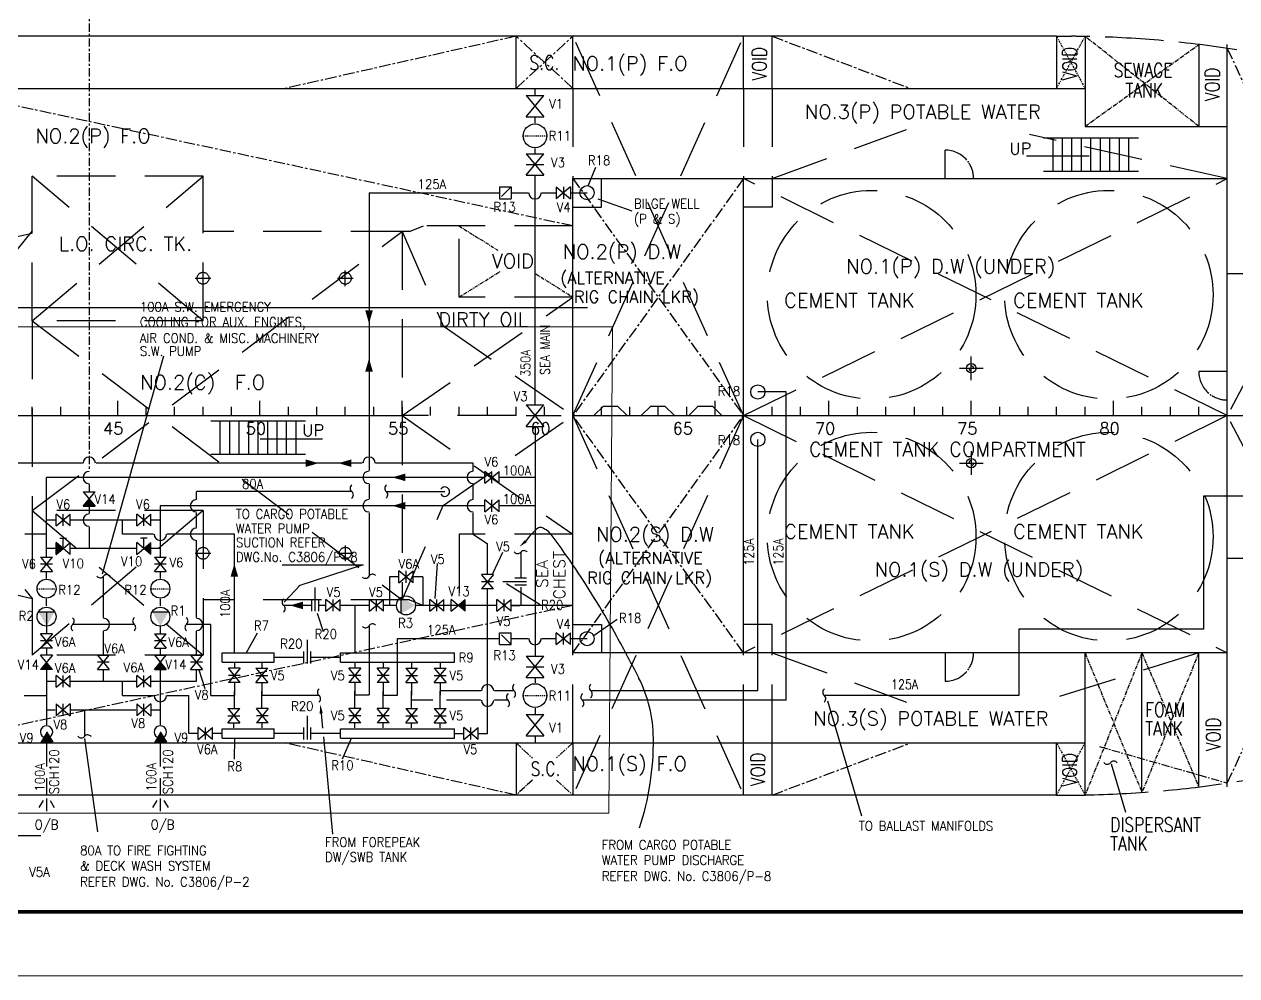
# Model space of a CAD drawing. Header units: millimetres. Extents: x 1638 to 3309, y -435 to 1865.
# Drawn here: x 2238.1 to 2369.8, y -434.9 to -331.5 of the extents above; entities that cross this region are included whole.
import ezdxf
from ezdxf.enums import TextEntityAlignment as Align

# ---------------------------------------------------------------- set-up
doc = ezdxf.new("R2010")
doc.units = ezdxf.units.MM
for name, pattern in [('CENTER', [2, 1.25, -0.25, 0.25, -0.25]), ('CENTER2', [1.125, 0.75, -0.125, 0.125, -0.125]), ('DASHDOT', [0.54, 0.3, -0.08, 0.08, -0.08]), ('HIDDEN', [9.525, 6.35, -3.175]), ('HIDDEN2', [0.1875, 0.125, -0.0625]), ('SHORT_DASH', [3, 1.5, -1.5])]:
    doc.linetypes.add(name, pattern=pattern)
doc.layers.add('ballast', color=1, linetype='HIDDEN', lineweight=25)
doc.layers.add('Template', color=7, linetype='Continuous', lineweight=0)
for name, color, linetype in [('BT', 4, 'Continuous'), ('DWGREV', 100, 'Continuous'), ('Frame', 243, 'Continuous'), ('Lining', 151, 'Continuous'), ('RED-1', 1, 'Continuous'), ('Ref-1', 6, 'CENTER'), ('Ref-2', 6, 'HIDDEN')]:
    doc.layers.add(name, color=color, linetype=linetype)
doc.styles.add('ROMANS', font='ROMANS.SHX')

# ---------------------------------------------------------------- blocks, each defined once
blk = doc.blocks.new('BACK')
at = {"layer": 'Template', "ltscale": 30}
blk.add_lwpolyline([(0, 45428), (63809, 45428), (63809, 0), (0, 0)], close=True, dxfattribs=at)
blk = doc.blocks.new('EXISTING BALLAST SYSTEM')
at = {"layer": 'Lining'}
for points in [[(2240.5, -400.83), (2239.85, -401.6), (2241.14, -401.6)], [(2253.51, -401.6), (2252.86, -400.83), (2252.22, -401.6)]]:
    blk.add_hatch(color=8, dxfattribs=at).paths.add_polyline_path(points)
at = {"color": 8, "linetype": 'Continuous'}
for p, q in [((2350.22, -332.83), (2089.05, -332.83)), ((2316.22, -338.5), (2316.22, -332.83)), ((2319.31, -338.5), (2319.31, -332.83)), ((2359.1, -343.91), (2348.8, -343.91)), ((2349.83, -347.52), (2349.83, -343.91)), ((2350.86, -347.52), (2350.86, -343.91)), ((2351.89, -347.52), (2351.89, -343.91)), ((2352.92, -347.52), (2352.92, -343.91)), ((2353.95, -347.52), (2353.95, -343.91)), ((2351.44, -345.86), (2346.96, -345.86)), ((2353.75, -345.86), (2351.44, -345.86)), ((2299.33, -349.07), (2300.18, -347.04)), ((2359.1, -347.52), (2348.8, -347.52)), ((2275.53, -349.83), (2289.62, -349.83)), ((2289.69, -349.19), (2289.69, -350.48)), ((2289.69, -349.19), (2290.98, -349.19)), ((2290.98, -349.19), (2290.98, -350.48)), ((2291.06, -349.83), (2292.81, -349.83)), ((2294.3, -349.83), (2295.8, -349.83)), ((2297.5, -349.83), (2299.22, -349.83)), ((2289.69, -350.48), (2290.98, -350.48)), ((2300.4, -350.5), (2304.09, -351.81)), ((2246.57, -391.23), (2253.23, -367.54)), ((2340.95, -370.18), (2340.95, -367.61)), ((2339.66, -368.89), (2342.23, -368.89)), ((2297.68, -374.04), (2301.03, -374.04)), ((2299.96, -374.04), (2300.99, -373.01)), ((2300.99, -373.01), (2302.53, -373.01)), ((2302.53, -373.01), (2303.56, -374.04)), ((2303.56, -374.04), (2305.11, -374.04)), ((2305.11, -374.04), (2306.14, -373.01)), ((2306.14, -373.01), (2307.68, -373.01)), ((2307.68, -373.01), (2308.72, -374.04)), ((2308.72, -374.04), (2310.26, -374.04)), ((2310.26, -374.04), (2311.29, -373.01)), ((2310.78, -374.04), (2313.13, -374.04)), ((2311.29, -373.01), (2312.84, -373.01)), ((2312.84, -373.01), (2313.87, -374.04)), ((2258.34, -374.61), (2268.64, -374.61)), ((2263.49, -378.22), (2263.49, -374.61)), ((2264.52, -378.22), (2264.52, -374.61)), ((2265.55, -378.22), (2265.55, -374.61)), ((2266.58, -378.22), (2266.58, -374.61)), ((2267.61, -378.22), (2267.61, -374.61)), ((2263.69, -376.56), (2266, -376.56)), ((2266, -376.56), (2270.48, -376.56)), ((2340.95, -377.91), (2340.95, -380.48)), ((2258.34, -378.22), (2268.64, -378.22)), ((2339.66, -379.2), (2342.23, -379.2)), ((2408.94, -382.8), (2366.19, -382.8)), ((2241.94, -387.33), (2242.66, -387.33)), ((2242.3, -388.47), (2242.3, -387.33)), ((2242.3, -388.47), (2242.3, -388.47)), ((2242.3, -388.47), (2242.3, -388.47)), ((2251.42, -387.33), (2250.7, -387.33)), ((2251.06, -388.47), (2251.06, -387.33)), ((2251.06, -388.47), (2251.06, -388.47)), ((2251.06, -388.47), (2251.06, -388.47)), ((2288.99, -391.19), (2290.06, -388.86)), ((2282.71, -393.9), (2282.97, -390.11)), ((2266.31, -394.28), (2268.06, -392.46)), ((2278.7, -391.56), (2277.75, -391.56)), ((2281.36, -391.56), (2280.4, -391.56)), ((2290.46, -392.26), (2294.13, -394.56)), ((2279.02, -395.53), (2279.02, -393.77)), ((2269.23, -394.65), (2266.25, -394.65)), ((2270.77, -394.65), (2270.15, -394.65)), ((2274.87, -394.65), (2272.47, -394.65)), ((2275.49, -394.65), (2274.87, -394.65)), ((2278.45, -394.65), (2277.19, -394.65)), ((2282.05, -394.65), (2280.66, -394.65)), ((2284.37, -394.65), (2283.75, -394.65)), ((2289.36, -394.65), (2286.07, -394.65)), ((2292.01, -394.65), (2291.06, -394.65)), ((2239.62, -395.33), (2241.38, -395.33)), ((2251.98, -395.33), (2253.74, -395.33)), ((2269.91, -395.48), (2270.55, -397.5)), ((2299.97, -397.87), (2302.5, -396.14)), ((2262.2, -399.84), (2263.41, -397.63)), ((2289.69, -398.9), (2289.69, -397.61)), ((2289.69, -397.61), (2290.98, -397.61)), ((2290.98, -398.9), (2290.98, -397.61)), ((2278.62, -398.25), (2289.62, -398.25)), ((2289.69, -398.9), (2290.98, -398.9)), ((2291.06, -398.25), (2292.81, -398.25)), ((2294.3, -398.25), (2295.8, -398.25)), ((2297.5, -398.25), (2299.22, -398.25)), ((2259.56, -399.8), (2265.22, -399.8)), ((2259.56, -400.83), (2259.56, -399.8)), ((2265.22, -400.83), (2265.22, -399.8)), ((2272.44, -399.8), (2284.8, -399.8)), ((2272.44, -400.83), (2272.44, -399.8)), ((2284.8, -400.83), (2284.8, -399.8)), ((2257.04, -401.64), (2257.69, -403.66)), ((2259.56, -400.83), (2265.22, -400.83)), ((2272.44, -400.83), (2284.8, -400.83)), ((2325.32, -405.02), (2329.01, -417.52)), ((2270.34, -406.4), (2270.49, -407.98)), ((2259.56, -408.04), (2265.22, -408.04)), ((2259.56, -409.07), (2259.56, -408.04)), ((2265.22, -409.07), (2265.22, -408.04)), ((2272.44, -408.04), (2284.8, -408.04)), ((2272.44, -409.07), (2272.44, -408.04)), ((2284.8, -409.07), (2284.8, -408.04)), ((2240.5, -408.38), (2241.17, -409.51)), ((2244.62, -409.11), (2246.04, -419.24)), ((2252.86, -408.38), (2253.53, -409.51)), ((2259.56, -409.07), (2265.22, -409.07)), ((2260.93, -409.11), (2260.89, -411.33)), ((2270.59, -408.92), (2271.58, -419.5)), ((2272.44, -409.07), (2284.8, -409.07)), ((2273.6, -409.11), (2272.62, -411.33)), ((2291.5, -409.59), (2291.5, -415.25)), ((2297.68, -409.59), (2297.68, -415.25)), ((2316.22, -415.25), (2316.22, -409.59)), ((2319.31, -415.25), (2319.31, -409.59)), ((2356.16, -411.86), (2357.71, -417.1)), ((2350.22, -415.25), (2089.05, -415.25)), ((2240.12, -415.82), (2239.66, -416.58)), ((2240.5, -415.62), (2240.5, -417)), ((2240.88, -415.82), (2241.34, -416.58)), ((2252.48, -415.82), (2252.02, -416.58)), ((2252.86, -415.62), (2252.86, -417)), ((2253.24, -415.82), (2253.7, -416.58))]:
    blk.add_line(p, q, dxfattribs=at)
at = {"color": 8}
for p, q in [((2350.22, -332.83), (2351.84, -332.83)), ((2292.59, -341.59), (2294.52, -339.27)), ((2292.59, -339.27), (2294.52, -341.59)), ((2292.59, -339.27), (2294.52, -339.27)), ((2292.59, -341.59), (2294.52, -341.59)), ((2292.59, -345.61), (2294.52, -347.93)), ((2292.59, -347.93), (2294.52, -345.61)), ((2292.59, -345.61), (2294.52, -345.61)), ((2338.11, -348.29), (2338.11, -345.2)), ((2292.59, -346.77), (2294.52, -346.77)), ((2292.59, -347.93), (2294.52, -347.93)), ((2297.42, -349.19), (2295.87, -350.48)), ((2295.87, -349.19), (2297.42, -350.48)), ((2295.87, -349.19), (2295.87, -350.48)), ((2296.65, -349.19), (2296.65, -350.48)), ((2297.42, -349.19), (2297.42, -350.48)), ((2257.5, -359.96), (2257.5, -358.26)), ((2272.95, -359.96), (2272.95, -358.26)), ((2368.76, -369.25), (2365.67, -369.25)), ((2292.59, -372.88), (2294.52, -372.88)), ((2292.59, -375.2), (2294.52, -372.88)), ((2292.59, -372.88), (2294.52, -375.2)), ((2292.59, -374.04), (2294.52, -374.04)), ((2334.77, -374.04), (2334.77, -373.08)), ((2344.04, -374.04), (2344.04, -373.08)), ((2292.59, -375.2), (2294.52, -375.2)), ((2288.1, -381.38), (2288.1, -380.1)), ((2288.1, -381.38), (2289.65, -380.1)), ((2289.65, -381.38), (2288.1, -380.1)), ((2288.88, -381.38), (2288.88, -380.1)), ((2289.65, -381.38), (2289.65, -380.1)), ((2244.49, -382.31), (2245.78, -383.86)), ((2244.49, -383.86), (2245.78, -382.31)), ((2244.49, -382.31), (2245.78, -382.31)), ((2288.1, -384.48), (2288.1, -383.19)), ((2289.65, -384.48), (2288.1, -383.19)), ((2288.1, -384.48), (2289.65, -383.19)), ((2288.88, -384.48), (2288.88, -383.19)), ((2289.65, -384.48), (2289.65, -383.19)), ((2244.49, -383.86), (2245.78, -383.86)), ((2241.53, -386.02), (2241.53, -384.73)), ((2241.53, -386.02), (2243.07, -384.73)), ((2243.07, -386.02), (2241.53, -384.73)), ((2242.3, -386.02), (2242.3, -384.73)), ((2243.07, -386.02), (2243.07, -384.73)), ((2250.29, -386.02), (2251.83, -384.73)), ((2251.83, -386.02), (2250.29, -384.73)), ((2250.29, -386.02), (2250.29, -384.73)), ((2251.06, -386.02), (2251.06, -384.73)), ((2251.83, -386.02), (2251.83, -384.73)), ((2243.07, -389.11), (2241.53, -387.82)), ((2241.53, -389.11), (2243.07, -387.82)), ((2241.53, -389.11), (2241.53, -387.82)), ((2243.07, -389.11), (2243.07, -387.82)), ((2250.29, -389.11), (2251.83, -387.82)), ((2251.83, -389.11), (2250.29, -387.82)), ((2250.29, -389.11), (2250.29, -387.82)), ((2251.83, -389.11), (2251.83, -387.82)), ((2257.5, -388.13), (2257.5, -389.83)), ((2272.95, -388.13), (2272.95, -389.83)), ((2239.85, -389.41), (2241.14, -390.96)), ((2239.85, -390.96), (2241.14, -389.41)), ((2239.85, -389.41), (2241.14, -389.41)), ((2252.22, -389.41), (2253.51, -389.41)), ((2252.22, -390.96), (2253.51, -389.41)), ((2252.22, -389.41), (2253.51, -390.96)), ((2241.14, -390.18), (2239.85, -390.18)), ((2239.85, -390.96), (2241.14, -390.96)), ((2253.51, -390.18), (2252.22, -390.18)), ((2252.22, -390.96), (2253.51, -390.96)), ((2278.78, -392.2), (2278.78, -390.91)), ((2278.78, -392.2), (2280.33, -390.91)), ((2280.33, -392.2), (2278.78, -390.91)), ((2279.55, -392.2), (2279.55, -390.91)), ((2280.33, -392.2), (2280.33, -390.91)), ((2289.05, -391.3), (2287.76, -392.85)), ((2289.05, -392.85), (2287.76, -391.3)), ((2289.05, -391.3), (2287.76, -391.3)), ((2289.05, -392.07), (2287.76, -392.07)), ((2292.65, -392.07), (2290.08, -392.07)), ((2292.65, -391.69), (2291.37, -391.69)), ((2292.65, -392.46), (2291.37, -392.46)), ((2269.69, -395.29), (2269.69, -392.72)), ((2289.05, -392.85), (2287.76, -392.85)), ((2269.3, -395.29), (2269.3, -394)), ((2270.08, -395.29), (2270.08, -394)), ((2270.85, -395.29), (2270.85, -394)), ((2272.39, -395.29), (2270.85, -394)), ((2270.85, -395.29), (2272.39, -394)), ((2271.62, -395.29), (2271.62, -394)), ((2272.39, -395.29), (2272.39, -394)), ((2275.57, -395.29), (2275.57, -394)), ((2275.57, -395.29), (2277.11, -394)), ((2277.11, -395.29), (2275.57, -394)), ((2276.34, -395.29), (2276.34, -394)), ((2277.11, -395.29), (2277.11, -394)), ((2282.13, -395.29), (2283.67, -394)), ((2283.67, -395.29), (2282.13, -394)), ((2282.13, -395.29), (2282.13, -394)), ((2282.9, -395.29), (2282.9, -394)), ((2283.67, -395.29), (2283.67, -394)), ((2284.45, -395.29), (2284.45, -394)), ((2285.99, -395.29), (2284.45, -394)), ((2284.45, -395.29), (2285.99, -394)), ((2285.99, -395.29), (2285.99, -394)), ((2289.43, -395.29), (2289.43, -394)), ((2289.43, -395.29), (2290.98, -394)), ((2290.98, -395.29), (2289.43, -394)), ((2290.21, -395.29), (2290.21, -394)), ((2290.98, -395.29), (2290.98, -394)), ((2241.14, -397.74), (2239.85, -399.28)), ((2241.14, -399.28), (2239.85, -397.74)), ((2241.14, -397.74), (2239.85, -397.74)), ((2252.22, -397.74), (2253.51, -397.74)), ((2252.22, -399.28), (2253.51, -397.74)), ((2252.22, -397.74), (2253.51, -399.28)), ((2297.42, -398.9), (2295.87, -397.61)), ((2295.87, -398.9), (2297.42, -397.61)), ((2295.87, -398.9), (2295.87, -397.61)), ((2296.65, -398.9), (2296.65, -397.61)), ((2297.42, -398.9), (2297.42, -397.61)), ((2241.14, -398.51), (2239.85, -398.51)), ((2253.51, -398.51), (2252.22, -398.51)), ((2268.83, -400.96), (2268.83, -398.38)), ((2241.14, -399.28), (2239.85, -399.28)), ((2241.14, -400.06), (2239.85, -400.06)), ((2241.14, -401.6), (2239.85, -400.06)), ((2241.14, -400.06), (2239.85, -401.6)), ((2246.04, -400.06), (2247.32, -400.06)), ((2246.04, -401.6), (2247.32, -400.06)), ((2246.04, -400.06), (2247.32, -401.6)), ((2252.22, -399.28), (2253.51, -399.28)), ((2252.22, -400.06), (2253.51, -401.6)), ((2252.22, -401.6), (2253.51, -400.06)), ((2252.22, -400.06), (2253.51, -400.06)), ((2256.14, -400.06), (2257.43, -401.6)), ((2256.14, -401.6), (2257.43, -400.06)), ((2256.14, -400.06), (2257.43, -400.06)), ((2268.44, -400.96), (2268.44, -399.67)), ((2269.22, -400.96), (2269.22, -399.67)), ((2292.59, -400.16), (2294.52, -400.16)), ((2292.59, -400.16), (2294.52, -402.48)), ((2292.59, -402.48), (2294.52, -400.16)), ((2338.11, -399.8), (2338.11, -402.89)), ((2241.14, -401.6), (2239.85, -401.6)), ((2247.32, -400.83), (2246.04, -400.83)), ((2246.04, -401.6), (2247.32, -401.6)), ((2252.22, -401.6), (2253.51, -401.6)), ((2257.43, -400.83), (2256.14, -400.83)), ((2256.14, -401.6), (2257.43, -401.6)), ((2261.55, -401.47), (2260.26, -403.02)), ((2261.55, -403.02), (2260.26, -401.47)), ((2261.55, -401.47), (2260.26, -401.47)), ((2263.23, -403.02), (2264.52, -401.47)), ((2263.23, -401.47), (2264.52, -403.02)), ((2263.23, -401.47), (2264.52, -401.47)), ((2274.63, -403.02), (2273.34, -401.47)), ((2274.63, -401.47), (2273.34, -403.02)), ((2274.63, -401.47), (2273.34, -401.47)), ((2277.72, -401.47), (2276.43, -403.02)), ((2277.72, -403.02), (2276.43, -401.47)), ((2277.72, -401.47), (2276.43, -401.47)), ((2279.52, -403.02), (2280.81, -401.47)), ((2279.52, -401.47), (2280.81, -403.02)), ((2279.52, -401.47), (2280.81, -401.47)), ((2282.61, -401.47), (2283.9, -403.02)), ((2282.61, -403.02), (2283.9, -401.47)), ((2282.61, -401.47), (2283.9, -401.47)), ((2292.59, -401.32), (2294.52, -401.32)), ((2241.53, -403.53), (2241.53, -402.25)), ((2241.53, -403.53), (2243.07, -402.25)), ((2243.07, -403.53), (2241.53, -402.25)), ((2242.3, -403.53), (2242.3, -402.25)), ((2243.07, -403.53), (2243.07, -402.25)), ((2250.29, -403.53), (2251.83, -402.25)), ((2251.83, -403.53), (2250.29, -402.25)), ((2250.29, -403.53), (2250.29, -402.25)), ((2251.06, -403.53), (2251.06, -402.25)), ((2251.83, -403.53), (2251.83, -402.25)), ((2261.55, -402.25), (2260.26, -402.25)), ((2261.55, -403.02), (2260.26, -403.02)), ((2263.23, -402.25), (2264.52, -402.25)), ((2263.23, -403.02), (2264.52, -403.02)), ((2274.63, -402.25), (2273.34, -402.25)), ((2274.63, -403.02), (2273.34, -403.02)), ((2277.72, -402.25), (2276.43, -402.25)), ((2277.72, -403.02), (2276.43, -403.02)), ((2279.52, -402.25), (2280.81, -402.25)), ((2279.52, -403.02), (2280.81, -403.02)), ((2282.61, -402.25), (2283.9, -402.25)), ((2282.61, -403.02), (2283.9, -403.02)), ((2292.59, -402.48), (2294.52, -402.48)), ((2241.53, -405.34), (2241.53, -406.63)), ((2243.07, -405.34), (2241.53, -406.63)), ((2241.53, -405.34), (2243.07, -406.63)), ((2242.3, -406.63), (2242.3, -405.34)), ((2243.07, -405.34), (2243.07, -406.63)), ((2250.29, -405.34), (2250.29, -406.63)), ((2251.83, -405.34), (2250.29, -406.63)), ((2250.29, -405.34), (2251.83, -406.63)), ((2251.06, -406.63), (2251.06, -405.34)), ((2251.83, -405.34), (2251.83, -406.63)), ((2260.2, -405.85), (2261.49, -405.85)), ((2260.2, -405.85), (2261.49, -407.4)), ((2260.2, -407.4), (2261.49, -405.85)), ((2260.2, -406.63), (2261.49, -406.63)), ((2264.58, -407.4), (2263.29, -405.85)), ((2264.58, -405.85), (2263.29, -407.4)), ((2264.58, -405.85), (2263.29, -405.85)), ((2264.58, -406.63), (2263.29, -406.63)), ((2268.83, -409.2), (2268.83, -406.63)), ((2274.63, -407.4), (2273.34, -405.85)), ((2274.63, -405.85), (2273.34, -407.4)), ((2274.63, -405.85), (2273.34, -405.85)), ((2274.63, -406.63), (2273.34, -406.63)), ((2277.72, -405.85), (2276.43, -405.85)), ((2277.72, -405.85), (2276.43, -407.4)), ((2277.72, -407.4), (2276.43, -405.85)), ((2277.72, -406.63), (2276.43, -406.63)), ((2279.52, -407.4), (2280.81, -405.85)), ((2279.52, -405.85), (2280.81, -407.4)), ((2279.52, -405.85), (2280.81, -405.85)), ((2279.52, -406.63), (2280.81, -406.63)), ((2282.61, -405.85), (2283.9, -405.85)), ((2282.61, -405.85), (2283.9, -407.4)), ((2282.61, -407.4), (2283.9, -405.85)), ((2282.61, -406.63), (2283.9, -406.63)), ((2292.59, -406.5), (2294.52, -408.81)), ((2292.59, -408.81), (2294.52, -406.5)), ((2292.59, -406.5), (2294.52, -406.5)), ((2258.53, -409.2), (2256.98, -407.91)), ((2256.98, -409.2), (2258.53, -407.91)), ((2256.98, -409.2), (2256.98, -407.91)), ((2257.76, -409.2), (2257.76, -407.91)), ((2258.53, -409.2), (2258.53, -407.91)), ((2260.2, -407.4), (2261.49, -407.4)), ((2264.58, -407.4), (2263.29, -407.4)), ((2268.44, -409.2), (2268.44, -407.91)), ((2269.22, -409.2), (2269.22, -407.91)), ((2274.63, -407.4), (2273.34, -407.4)), ((2277.72, -407.4), (2276.43, -407.4)), ((2279.52, -407.4), (2280.81, -407.4)), ((2282.61, -407.4), (2283.9, -407.4)), ((2285.83, -409.2), (2285.83, -407.91)), ((2287.37, -409.2), (2285.83, -407.91)), ((2285.83, -409.2), (2287.37, -407.91)), ((2286.6, -409.2), (2286.6, -407.91)), ((2287.37, -409.2), (2287.37, -407.91)), ((2292.59, -408.81), (2294.52, -408.81)), ((2350.22, -415.25), (2351.84, -415.25)), ((2233.54, -419.63), (2241.27, -419.63))]:
    blk.add_line(p, q, dxfattribs=at)
at = {"color": 8, "linetype": 'CENTER2', "ltscale": 0.3}
for p, q in [((2350.22, -338.5), (2353.31, -332.85)), ((2350.22, -332.85), (2353.31, -338.5)), ((2350.22, -415.24), (2353.31, -409.59)), ((2350.22, -409.59), (2353.31, -415.24))]:
    blk.add_line(p, q, dxfattribs=at)
at = {"color": 8, "linetype": 'CENTER2', "ltscale": 0.6}
for p, q in [((2365.67, -342.62), (2353.32, -332.85)), ((2353.31, -342.62), (2365.67, -333.73)), ((2353.31, -399.8), (2359.49, -414.96)), ((2359.49, -399.8), (2353.32, -415.24)), ((2359.49, -399.8), (2365.67, -414.36)), ((2365.67, -399.8), (2359.49, -414.96))]:
    blk.add_line(p, q, dxfattribs=at)
at = {"color": 8, "linetype": 'HIDDEN'}
for p, q in [((2297.68, -338.5), (2297.68, -348.29)), ((2316.22, -338.5), (2316.22, -348.29)), ((2319.31, -338.5), (2319.31, -351.38)), ((2354.98, -347.52), (2354.98, -343.91)), ((2356.01, -347.52), (2356.01, -343.91)), ((2357.04, -347.52), (2357.04, -343.91)), ((2358.07, -347.52), (2358.07, -343.91)), ((2238.95, -363.74), (2238.95, -348.03)), ((2257.51, -348.03), (2238.95, -348.03)), ((2257.5, -363.74), (2257.51, -348.03)), ((2300.77, -351.38), (2300.77, -348.29)), ((2297.68, -351.38), (2300.77, -351.38)), ((2319.31, -351.38), (2316.22, -351.38)), ((2236.64, -354.73), (2238.95, -354.21)), ((2279.91, -354.03), (2257.5, -354.03)), ((2279.13, -354.03), (2279.13, -394.06)), ((2279.91, -354.03), (2281.45, -353.44)), ((2297.68, -353.44), (2281.45, -353.44)), ((2285.31, -361.17), (2285.31, -353.44)), ((2238.95, -363.74), (2238.95, -354.98)), ((2297.68, -361.17), (2285.31, -361.17)), ((2238.95, -363.74), (2238.95, -384.35)), ((2257.5, -363.74), (2238.95, -363.74)), ((2291.5, -374.04), (2279.13, -374.04)), ((2292.78, -374.04), (2296.39, -374.04)), ((2299.96, -374.04), (2303.56, -374.04)), ((2305.11, -374.04), (2308.72, -374.04)), ((2308.24, -374.04), (2311.84, -374.04)), ((2259.37, -378.22), (2259.37, -374.61)), ((2260.4, -378.22), (2260.4, -374.61)), ((2261.43, -378.22), (2261.43, -374.61)), ((2262.46, -378.22), (2262.46, -374.61)), ((2238.95, -384.35), (2238.95, -400.06)), ((2238.95, -384.35), (2238.95, -393.1)), ((2257.5, -384.35), (2238.95, -384.35)), ((2257.5, -384.34), (2257.51, -400.06)), ((2285.31, -386.92), (2285.31, -394.65)), ((2297.68, -386.92), (2285.31, -386.92)), ((2236.64, -393.36), (2238.95, -393.88)), ((2279.91, -394.06), (2257.5, -394.06)), ((2279.91, -394.06), (2281.45, -394.65)), ((2297.68, -394.65), (2281.45, -394.65)), ((2297.68, -396.71), (2300.77, -396.71)), ((2300.77, -396.71), (2300.77, -399.8)), ((2319.31, -396.71), (2316.22, -396.71)), ((2319.31, -409.59), (2319.31, -396.71)), ((2257.51, -400.06), (2238.95, -400.06)), ((2297.68, -409.59), (2297.68, -399.8)), ((2297.68, -409.59), (2297.68, -399.8)), ((2316.22, -409.59), (2316.22, -399.8)), ((2319.31, -399.8), (2333.93, -405.14)), ((2365.67, -399.8), (2350.36, -404.59))]:
    blk.add_line(p, q, dxfattribs=at)
at = {"color": 8, "linetype": 'HIDDEN2'}
for p, q in [((2292.27, -343.65), (2294.84, -343.65)), ((2239.47, -392.83), (2241.53, -392.83)), ((2251.83, -392.83), (2253.89, -392.83)), ((2292.27, -404.44), (2294.84, -404.44))]:
    blk.add_line(p, q, dxfattribs=at)
at = {"color": 8, "linetype": 'SHORT_DASH'}
for p, q in [((2290.98, -349.19), (2289.69, -350.48)), ((2290.98, -398.9), (2289.69, -397.61))]:
    blk.add_line(p, q, dxfattribs=at)
at = {"color": 8, "linetype": 'ByBlock', "ltscale": 30}
blk.add_line((2208.05, -362.29), (2299.27, -362.29), dxfattribs=at)
at = {"color": 8, "linetype": 'CENTER2'}
for p, q in [((2291.5, -409.59), (2293.27, -411.22)), ((2297.68, -409.59), (2295.9, -411.22)), ((2293.27, -413.62), (2291.5, -415.25)), ((2295.9, -413.62), (2297.68, -415.25))]:
    blk.add_line(p, q, dxfattribs=at)
at = {"color": 8, "linetype": 'CENTER'}
blk.add_line((2319.31, -415.25), (2334.35, -409.59), dxfattribs=at)
at = {"color": 8, "linetype": 'CENTER', "ltscale": 0.7}
blk.add_line((2354.89, -409.97), (2368.76, -413.94), dxfattribs=at)
at = {"color": 8, "lineweight": 0}
for points in [[(2275.53, -364.03, 0, 0.824, 0), (2275.53, -362.61, 0.824, 0.824, 0)], [(2275.53, -367.83, 0, 0.824, 0), (2275.53, -369.25, 0.824, 0.824, 0)], [(2270.05, -379.2, 0, 0.824, 0), (2268.63, -379.2, 0.824, 0.824, 0)], [(2272.2, -379.2, 0, 0.824, 0), (2273.62, -379.2, 0.824, 0.824, 0)], [(2278.06, -380.74, 0, 0.824, 0), (2279.48, -380.74, 0.824, 0.824, 0)], [(2278.06, -383.83, 0, 0.824, 0), (2279.48, -383.83, 0.824, 0.824, 0)], [(2260.9, -390.11, 0, 0.824, 0), (2260.9, -391.53, 0.824, 0.824, 0)], [(2266.94, -394.65, 0, 0.824, 0), (2268.36, -394.65, 0.824, 0.824, 0)]]:
    blk.add_lwpolyline(points, format="xyseb", dxfattribs=at)
at = {"color": 8, "linetype": 'Continuous'}
for centre, radius in [((2293.56, -343.65), 1.29), ((2299.22, -349.83), 0.773), ((2340.95, -368.89), 0.515), ((2317.77, -371.47), 0.773), ((2317.77, -376.62), 0.773), ((2340.95, -379.2), 0.515), ((2240.5, -392.83), 1.03), ((2252.86, -392.83), 1.03), ((2279.55, -394.65), 1.03), ((2240.5, -395.87), 1.03), ((2252.86, -395.87), 1.03), ((2299.22, -398.25), 0.773), ((2293.56, -404.44), 1.29)]:
    blk.add_circle(centre, radius, dxfattribs=at)
at = {"color": 8}
for centre, radius in [((2330.13, -360.91), 11.33), ((2355.89, -360.91), 11.33), ((2257.5, -359.11), 0.644), ((2272.95, -359.11), 0.644), ((2330.13, -387.18), 11.33), ((2355.89, -387.18), 11.33), ((2257.5, -388.98), 0.644), ((2272.95, -388.98), 0.644)]:
    blk.add_circle(centre, radius, dxfattribs=at)
for centre, radius, start, end in [((2351.84, -402.28), 69.44, 89.1861, 90.0013), ((2351.26, -438.99), 106.16, 88.6222, 89.1555), ((2350.98, -453.94), 121.11, 84.8603, 88.6578), ((2351.5, -447.98), 115.13, 80.8582, 84.8527), ((2352.44, -442.2), 109.27, 76.551, 80.8621), ((2338.11, -348.29), 3.09, 40.6057, 90), ((2338.11, -348.29), 3.09, 0, 32.6057), ((2368.76, -369.25), 3.09, 180, 229.3943), ((2368.76, -369.25), 3.09, 237.3943, 270), ((2338.11, -399.8), 3.09, 327.3943, 0), ((2338.11, -399.8), 3.09, 270, 319.3943), ((2352.44, -305.89), 109.27, 279.1379, 283.449), ((2350.98, -294.15), 121.11, 271.3422, 275.1397), ((2351.5, -300.11), 115.13, 275.1473, 279.1418), ((2351.84, -345.81), 69.44, 269.9987, 270.8139), ((2351.26, -309.1), 106.16, 270.8445, 271.3778)]:
    blk.add_arc(centre, radius, start, end, dxfattribs=at)
at = {"color": 8, "linetype": 'Continuous'}
for centre, radius, start, end in [((2293.56, -349.83), 0.67, 180, 0), ((2340.95, -368.89), 0.258, 360, 90), ((2340.95, -368.89), 0.258, 180, 270), ((2245.13, -379.2), 0.67, 0, 180), ((2275.53, -379.2), 0.67, 0, 180), ((2340.95, -379.2), 0.258, 90, 180), ((2340.95, -379.2), 0.258, 270, 0), ((2245.13, -380.77), 0.67, 90, 270), ((2275.53, -380.74), 0.67, 90, 270), ((2286.86, -380.74), 0.67, 90, 270), ((2273.94, -381.93), 0.457, 126.7516, 230.8301), ((2277.69, -381.93), 0.457, 126.7516, 230.8301), ((2283.77, -382.29), 0.515, 210, 150), ((2256.78, -383.83), 0.67, 90, 270), ((2273.37, -382.64), 0.457, 306.7516, 50.8301), ((2275.53, -383.83), 0.67, 90, 270), ((2277.11, -382.64), 0.457, 306.7516, 50.8301), ((2286.86, -383.83), 0.67, 90, 270), ((2245.13, -385.38), 0.67, 90, 270), ((2252.86, -386.92), 0.67, 180, 0), ((2256.78, -386.92), 0.67, 90, 270), ((2299.56, -392.8), 8.68, 131.0548, 143.7116), ((2294.12, -386.56), 0.393, 68.6684, 131.0548), ((2293.3, -388.66), 2.65, 36.5794, 68.6684), ((2219.27, -443.59), 94.83, 31.2833, 36.5794), ((2291.66, -388.57), 0.457, 216.7516, 320.8301), ((2292.36, -389.15), 0.457, 36.7516, 140.8301), ((2246.33, -391.19), 0.457, 216.7516, 320.8301), ((2247.03, -391.76), 0.457, 36.7516, 140.8301), ((2275.14, -391.25), 0.457, 224.8444, 328.9229), ((2275.92, -391.72), 0.457, 44.8444, 148.9229), ((2266.54, -394.29), 0.457, 126.7516, 230.8301), ((2265.97, -395), 0.457, 306.7516, 50.8301), ((2211.1, -448.56), 104.4, 28.9531, 31.2833), ((2243.05, -396.35), 0.457, 309.1699, 53.2484), ((2246.68, -396.71), 0.67, 270, 90), ((2250.31, -396.35), 0.457, 126.7516, 230.8301), ((2255.41, -396.35), 0.457, 309.1699, 53.2484), ((2256.78, -396.71), 0.67, 270, 90), ((2243.63, -397.06), 0.457, 129.1699, 233.2484), ((2249.73, -397.06), 0.457, 306.7516, 50.8301), ((2255.99, -397.06), 0.457, 129.1699, 233.2484), ((2275.14, -396.63), 0.457, 224.8444, 328.9229), ((2275.92, -397.11), 0.457, 44.8444, 148.9229), ((2293.56, -398.25), 0.67, 180, 0), ((2172.06, -470.16), 149.01, 27.0026, 28.9531), ((2291.73, -409.17), 14.69, 0.3349, 27.0026), ((2270.38, -404.08), 0.457, 126.7516, 230.8301), ((2288.4, -403.92), 0.67, 0, 180), ((2290.92, -404.6), 0.457, 126.7516, 230.8301), ((2291.58, -403.57), 0.457, 126.7516, 230.8301), ((2291, -404.28), 0.457, 306.7516, 50.8301), ((2299, -404.6), 0.457, 126.7516, 230.8301), ((2299.91, -403.57), 0.457, 126.7516, 230.8301), ((2299.33, -404.28), 0.457, 306.7516, 50.8301), ((2325.27, -404.08), 0.457, 126.7516, 230.8301), ((2252.86, -404.44), 0.67, 180, 0), ((2269.81, -404.79), 0.457, 306.7516, 50.8301), ((2288.4, -404.95), 0.67, 180, 0), ((2290.34, -405.31), 0.457, 306.7516, 50.8301), ((2298.42, -405.31), 0.457, 306.7516, 50.8301), ((2324.69, -404.79), 0.457, 306.7516, 50.8301), ((2240.5, -408.38), 0.67, 300.5792, 239.4208), ((2252.86, -408.38), 0.67, 300.5792, 239.4208), ((2244.27, -408.59), 0.457, 216.7516, 320.8301), ((2244.97, -409.17), 0.457, 36.7516, 140.8301), ((2275.49, -409.27), 30.94, 342.0463, 0.3349), ((2355.72, -411.44), 0.457, 216.7516, 320.8301), ((2356.43, -412.02), 0.457, 36.7516, 140.8301)]:
    blk.add_arc(centre, radius, start, end, dxfattribs=at)
for p in [(2340.63, -346.47), (2366.94, -371.78), (2340.63, -401.62)]:
    blk.add_point(p, dxfattribs=at)
for points in [[(2245.78, -383.86), (2244.49, -383.86), (2245.13, -383.09)], [(2241.53, -387.82), (2241.53, -389.11), (2242.3, -388.47)], [(2251.83, -387.82), (2251.83, -389.11), (2251.06, -388.47)], [(2292.67, -387.79), (2291.86, -388.28), (2292.46, -387.55)], [(2280.58, -394.65), (2279.02, -395.53), (2279.02, -393.77)], [(2285.22, -394.65), (2285.99, -395.29), (2285.99, -394)], [(2240.5, -396.9), (2239.62, -395.33), (2241.38, -395.33)], [(2252.86, -396.9), (2251.98, -395.33), (2253.74, -395.33)], [(2270.17, -406.41), (2270.24, -405.37), (2270.51, -406.38)], [(2239.83, -409.51), (2240.5, -408.38), (2241.17, -409.51)], [(2252.19, -409.51), (2252.86, -408.38), (2253.53, -409.51)]]:
    blk.add_solid(points, dxfattribs=at)
at = {"layer": 'DWGREV', "color": 8}
for p, q in [((2266.08, -390.25), (2274.89, -390.25)), ((2274.89, -390.25), (2267.91, -392.52))]:
    blk.add_line(p, q, dxfattribs=at)
at = {"layer": 'Frame', "color": 8}
for p, q in [((2256.65, -359.11), (2258.35, -359.11)), ((2272.1, -359.11), (2273.8, -359.11)), ((2248.23, -374.04), (2248.23, -372.44)), ((2263.68, -374.04), (2263.68, -372.44)), ((2279.13, -374.04), (2279.13, -372.44)), ((2297.68, -374.04), (2297.68, -372.44)), ((2313.13, -374.04), (2313.13, -372.44)), ((2325.49, -374.04), (2325.49, -372.44)), ((2340.95, -374.04), (2340.95, -372.44)), ((2356.4, -374.04), (2356.4, -372.44)), ((2077.57, -374.04), (2279.13, -374.04)), ((2238.95, -374.04), (2238.95, -373.08)), ((2242.04, -374.04), (2242.04, -373.08)), ((2245.13, -374.04), (2245.13, -373.08)), ((2251.32, -374.04), (2251.32, -373.08)), ((2254.41, -374.04), (2254.41, -373.08)), ((2257.5, -374.04), (2257.5, -373.08)), ((2260.59, -374.04), (2260.59, -373.08)), ((2266.77, -374.04), (2266.77, -373.08)), ((2269.86, -374.04), (2269.86, -373.08)), ((2272.95, -374.04), (2272.95, -373.08)), ((2276.04, -374.04), (2276.04, -373.08)), ((2282.22, -374.04), (2282.22, -373.08)), ((2285.31, -374.04), (2285.31, -373.08)), ((2288.4, -374.04), (2288.4, -373.08)), ((2291.5, -374.04), (2291.5, -373.08)), ((2294.59, -374.04), (2294.59, -373.08)), ((2300.77, -374.04), (2300.77, -373.08)), ((2303.86, -374.04), (2303.86, -373.08)), ((2306.95, -374.04), (2306.95, -373.08)), ((2310.04, -374.04), (2310.04, -373.08)), ((2313.13, -374.04), (2313.13, -373.08)), ((2313.13, -374.04), (2439.85, -374.04)), ((2316.22, -374.04), (2316.22, -373.08)), ((2319.31, -374.04), (2319.31, -373.08)), ((2319.31, -374.04), (2319.31, -373.08)), ((2322.4, -374.04), (2322.4, -373.08)), ((2328.58, -374.04), (2328.58, -373.08)), ((2331.67, -374.04), (2331.67, -373.08)), ((2334.77, -374.04), (2334.77, -373.08)), ((2334.77, -374.04), (2334.77, -373.08)), ((2334.77, -374.04), (2334.77, -373.08)), ((2337.86, -374.04), (2337.86, -373.08)), ((2344.04, -374.04), (2344.04, -373.08)), ((2344.04, -374.04), (2344.04, -373.08)), ((2344.04, -374.04), (2344.04, -373.08)), ((2344.04, -374.04), (2344.04, -373.08)), ((2347.13, -374.04), (2347.13, -373.08)), ((2350.22, -374.04), (2350.22, -373.08)), ((2353.31, -374.04), (2353.31, -373.08)), ((2359.49, -374.04), (2359.49, -373.08)), ((2362.58, -374.04), (2362.58, -373.08)), ((2365.67, -374.04), (2365.67, -373.08)), ((2368.76, -374.04), (2368.76, -373.08)), ((2240.5, -389.41), (2240.5, -380.74)), ((2256.65, -388.98), (2258.35, -388.98)), ((2272.1, -388.98), (2273.8, -388.98)), ((2240.5, -391.72), (2240.5, -391.03)), ((2240.5, -394.68), (2240.5, -393.94))]:
    blk.add_line(p, q, dxfattribs=at)
at = {"layer": 'Frame', "color": 8, "linetype": 'Continuous'}
for p, q in [((2318.02, -374.04), (2319.31, -374.04)), ((2333.48, -374.04), (2334.77, -374.04)), ((2342.75, -374.04), (2344.04, -374.04))]:
    blk.add_line(p, q, dxfattribs=at)
at = {"layer": 'Lining', "color": 8, "linetype": 'DASHDOT', "ltscale": 3}
blk.add_line((2245.13, -279.6), (2245.13, -380.03), dxfattribs=at)
at = {"layer": 'Lining', "color": 8}
for p, q in [((2293.56, -339.2), (2293.56, -338.5)), ((2293.56, -342.29), (2293.56, -341.67)), ((2293.56, -345.53), (2293.56, -345.02)), ((2293.56, -372.81), (2293.56, -348)), ((2275.53, -349.83), (2275.53, -379.99)), ((2320.86, -371.47), (2317.77, -371.47)), ((2320.86, -404.95), (2320.86, -371.47)), ((2293.56, -375.28), (2293.56, -400.08)), ((2317.77, -403.92), (2317.77, -376.62)), ((2244.39, -379.2), (2237.41, -379.2)), ((2274.78, -379.2), (2245.88, -379.2)), ((2286.86, -379.2), (2276.27, -379.2)), ((2286.86, -379.99), (2286.86, -379.2)), ((2288.03, -380.74), (2240.5, -380.74)), ((2245.13, -381.52), (2245.13, -382.31)), ((2275.53, -381.49), (2275.53, -383.08)), ((2286.86, -383.08), (2286.86, -381.49)), ((2293.56, -380.74), (2289.73, -380.74)), ((2273.66, -382.29), (2256.78, -382.29)), ((2256.78, -383.08), (2256.78, -382.29)), ((2277.4, -382.29), (2283.77, -382.29)), ((2366.19, -382.8), (2366.19, -397.22)), ((2245.13, -383.86), (2245.13, -384.63)), ((2288.03, -383.83), (2252.86, -383.83)), ((2252.86, -383.83), (2252.86, -389.33)), ((2252.86, -383.83), (2252.86, -385.38)), ((2256.78, -386.18), (2256.78, -384.58)), ((2275.53, -384.58), (2275.53, -391.49)), ((2286.86, -386.92), (2286.86, -384.58)), ((2293.56, -383.83), (2289.73, -383.83)), ((2241.45, -385.38), (2240.5, -385.38)), ((2250.21, -385.38), (2243.15, -385.38)), ((2248.74, -386.92), (2248.74, -385.38)), ((2252.86, -385.38), (2251.91, -385.38)), ((2240.5, -386.92), (2238.15, -386.92)), ((2245.13, -386.12), (2245.13, -388.47)), ((2252.11, -386.92), (2248.74, -386.92)), ((2260.9, -386.92), (2253.61, -386.92)), ((2260.9, -399.8), (2260.9, -386.92)), ((2286.86, -386.92), (2288.4, -387.95)), ((2241.45, -388.47), (2240.5, -388.47)), ((2250.21, -388.47), (2243.15, -388.47)), ((2252.86, -388.47), (2251.06, -388.47)), ((2256.78, -395.96), (2256.78, -387.59)), ((2288.4, -391.22), (2288.4, -387.95)), ((2275.53, -389.56), (2275.53, -391.04)), ((2292.01, -388.86), (2292.01, -391.48)), ((2252.86, -391.03), (2252.86, -391.72)), ((2246.68, -395.96), (2246.68, -391.48)), ((2277.75, -391.56), (2277.75, -394.65)), ((2281.36, -391.56), (2281.36, -394.65)), ((2292.01, -391.48), (2292.01, -391.61)), ((2288.4, -408.56), (2288.4, -392.92)), ((2292.01, -392.67), (2292.01, -394.65)), ((2252.86, -393.94), (2252.86, -394.68)), ((2273.98, -394.65), (2273.98, -399.8)), ((2291.06, -394.65), (2291.92, -394.65)), ((2240.5, -395.36), (2240.5, -397.66)), ((2250.02, -396.71), (2243.34, -396.71)), ((2246.68, -399.98), (2246.68, -397.46)), ((2252.86, -396.9), (2252.86, -397.66)), ((2256.11, -396.71), (2255.7, -396.71)), ((2258.33, -396.71), (2255.75, -396.71)), ((2256.78, -399.98), (2256.78, -397.46)), ((2258.33, -404.44), (2258.33, -396.71)), ((2275.53, -396.87), (2275.53, -404.36)), ((2346.1, -397.22), (2346.1, -404.44)), ((2366.19, -397.22), (2346.1, -397.22)), ((2278.62, -404.4), (2278.62, -398.25)), ((2240.5, -399.36), (2240.5, -399.98)), ((2252.86, -399.36), (2252.86, -399.98)), ((2268.37, -400.32), (2265.22, -400.32)), ((2272.44, -400.32), (2269.29, -400.32)), ((2240.5, -401.68), (2240.5, -407.63)), ((2246.68, -402.89), (2246.68, -401.68)), ((2252.86, -401.68), (2252.86, -407.63)), ((2256.78, -402.89), (2256.78, -401.68)), ((2260.9, -400.91), (2260.9, -401.4)), ((2263.88, -400.91), (2263.88, -401.4)), ((2273.98, -400.91), (2273.98, -401.4)), ((2277.07, -400.91), (2277.07, -401.4)), ((2280.16, -400.91), (2280.16, -401.4)), ((2283.25, -400.91), (2283.25, -401.4)), ((2240.5, -402.89), (2241.45, -402.89)), ((2243.15, -402.89), (2250.21, -402.89)), ((2248.74, -404.44), (2248.74, -402.89)), ((2251.91, -402.89), (2256.78, -402.89)), ((2293.56, -402.56), (2293.56, -403.07)), ((2260.9, -403.1), (2260.9, -404.4)), ((2260.9, -405.78), (2260.9, -403.96)), ((2263.88, -403.1), (2263.88, -404.4)), ((2263.88, -405.78), (2263.88, -403.96)), ((2273.98, -403.1), (2273.98, -404.4)), ((2273.98, -405.78), (2273.98, -403.96)), ((2277.07, -403.1), (2277.07, -404.4)), ((2277.07, -405.78), (2277.07, -403.96)), ((2280.16, -403.1), (2280.16, -404.4)), ((2280.16, -405.78), (2280.16, -403.96)), ((2283.25, -403.1), (2283.25, -404.4)), ((2287.66, -403.92), (2283.25, -403.92)), ((2283.25, -405.78), (2283.25, -403.96)), ((2291.29, -403.92), (2289.15, -403.92)), ((2317.77, -403.92), (2299.62, -403.92)), ((2301.61, -403.92), (2299.62, -403.92)), ((2238.08, -404.44), (2240.5, -404.44)), ((2248.74, -404.44), (2252.11, -404.44)), ((2253.61, -404.44), (2255.95, -404.44)), ((2255.95, -404.95), (2255.95, -404.44)), ((2255.95, -408.56), (2255.95, -404.95)), ((2258.33, -404.44), (2260.9, -404.44)), ((2270.1, -404.44), (2263.88, -404.44)), ((2273.98, -404.36), (2275.53, -404.36)), ((2277.07, -404.4), (2278.62, -404.4)), ((2282.47, -404.95), (2280.16, -404.95)), ((2287.66, -404.95), (2283.93, -404.95)), ((2290.63, -404.95), (2289.15, -404.95)), ((2320.86, -404.95), (2298.71, -404.95)), ((2303.85, -404.95), (2298.71, -404.95)), ((2346.1, -404.44), (2324.98, -404.44)), ((2240.5, -405.98), (2241.45, -405.98)), ((2243.15, -405.98), (2250.21, -405.98)), ((2244.62, -405.98), (2244.62, -408.88)), ((2251.91, -405.98), (2252.86, -405.98)), ((2293.56, -405.8), (2293.56, -406.42)), ((2260.85, -407.96), (2260.85, -407.48)), ((2263.94, -407.96), (2263.94, -407.48)), ((2273.98, -407.96), (2273.98, -407.48)), ((2277.07, -407.96), (2277.07, -407.48)), ((2280.16, -407.96), (2280.16, -407.48)), ((2283.25, -407.96), (2283.25, -407.48)), ((2256.91, -408.56), (2255.95, -408.56)), ((2259.56, -408.56), (2258.61, -408.56)), ((2268.37, -408.56), (2265.22, -408.56)), ((2272.44, -408.56), (2269.29, -408.56)), ((2284.8, -408.56), (2285.75, -408.56)), ((2287.45, -408.56), (2288.4, -408.56)), ((2293.56, -408.89), (2293.56, -409.59))]:
    blk.add_line(p, q, dxfattribs=at)
at = {"layer": 'RED-1', "color": 8}
for p, q in [((2291.5, -338.5), (2291.5, -332.83)), ((2297.68, -338.5), (2297.68, -332.83)), ((2350.22, -332.85), (2350.22, -338.5)), ((2353.31, -332.85), (2353.31, -342.62)), ((2365.67, -333.73), (2365.67, -342.62)), ((2368.76, -414.36), (2368.76, -333.73)), ((2208.05, -338.5), (2353.31, -338.5)), ((2353.31, -342.62), (2368.76, -342.62)), ((2297.68, -399.8), (2297.68, -348.29)), ((2297.68, -348.29), (2368.76, -348.29)), ((2316.22, -399.8), (2316.22, -348.29)), ((2368.76, -358.59), (2382.67, -358.59)), ((2368.76, -389.5), (2382.67, -389.5)), ((2368.76, -399.8), (2297.68, -399.8)), ((2353.31, -415.24), (2353.31, -399.8)), ((2359.49, -414.96), (2359.49, -399.8)), ((2365.67, -414.36), (2365.67, -399.8)), ((2208.05, -409.59), (2353.31, -409.59)), ((2350.22, -415.24), (2350.22, -409.59))]:
    blk.add_line(p, q, dxfattribs=at)
at = {"layer": 'Ref-1', "color": 8}
for p, q in [((2291.5, -332.83), (2266.43, -338.5)), ((2297.68, -338.5), (2291.5, -332.83)), ((2291.5, -338.5), (2297.68, -332.83)), ((2319.31, -332.83), (2334.35, -338.5)), ((2368.76, -334.15), (2380.77, -359.98)), ((2297.68, -353.44), (2228.44, -338.5)), ((2297.68, -348.29), (2316.22, -374.04)), ((2316.22, -348.29), (2297.68, -374.04)), ((2297.68, -399.8), (2316.22, -374.04)), ((2316.22, -399.8), (2297.68, -374.04)), ((2368.76, -413.94), (2380.77, -388.11)), ((2297.68, -394.65), (2228.44, -409.59)), ((2291.5, -415.25), (2266.43, -409.59))]:
    blk.add_line(p, q, dxfattribs=at)
at = {"layer": 'Ref-1', "color": 8, "linetype": 'CENTER2', "ltscale": 0.5}
for p, q in [((2285.31, -353.44), (2289.52, -356.07)), ((2285.31, -361.17), (2289.77, -358.38)), ((2293.64, -358.64), (2297.68, -361.17))]:
    blk.add_line(p, q, dxfattribs=at)
at = {"layer": 'Ref-1', "color": 8, "linetype": 'HIDDEN'}
for p in [(2376.52, -359.32), (2376.52, -388.77)]:
    blk.add_line(p, (2368.76, -374.04), dxfattribs=at)
at = {"layer": 'Ref-2', "color": 8}
for p, q in [((2297.68, -374.04), (2316.22, -332.83)), ((2316.22, -374.04), (2297.68, -332.83)), ((2319.31, -348.29), (2333.93, -342.95)), ((2368.76, -348.29), (2347.27, -343.5)), ((2238.95, -363.74), (2257.5, -348.03)), ((2257.5, -363.74), (2238.95, -348.03)), ((2316.22, -374.04), (2368.76, -348.29)), ((2368.76, -374.04), (2316.22, -348.29)), ((2238.95, -353.95), (2208.05, -392.07)), ((2238.95, -384.35), (2279.13, -354.03)), ((2279.13, -354.03), (2283.58, -364.3)), ((2208.05, -356.01), (2238.95, -393.88)), ((2279.13, -374.04), (2297.68, -361.17)), ((2238.95, -363.74), (2279.13, -394.06)), ((2283.58, -364.3), (2297.68, -374.04)), ((2279.13, -374.04), (2297.68, -386.92)), ((2283.58, -383.79), (2297.68, -374.04)), ((2316.22, -374.04), (2297.68, -415.25)), ((2297.68, -374.04), (2316.22, -415.25)), ((2316.22, -374.04), (2368.76, -399.8)), ((2368.76, -374.04), (2316.22, -399.8)), ((2257.5, -384.35), (2238.95, -400.06)), ((2238.95, -384.35), (2257.5, -400.06)), ((2279.13, -394.06), (2283.58, -383.79))]:
    blk.add_line(p, q, dxfattribs=at)
at = {"layer": 'Ref-2', "color": 8, "ltscale": 0.4}
for p, q in [((2240.5, -409.59), (2240.5, -415.18)), ((2252.86, -409.59), (2252.86, -415.18))]:
    blk.add_line(p, q, dxfattribs=at)
at = {"color": 8, "linetype": 'Continuous', "style": 'ROMANS'}
for s, height, width, p in [('VOID', 1.545, 0.8, (2318.69, -335.8)), ('SEA MAIN', 1.03, 0.85, (2295.16, -366.89)), ('350A', 1.03, 0.85, (2293.05, -368.34)), ('125A', 1.03, 0.85, (2317.32, -388.85)), ('125A', 1.03, 0.85, (2320.5, -388.85)), ('VOID', 1.545, 0.8, (2318.54, -412.43))]:
    blk.add_text(s, height=height, rotation=90, dxfattribs=dict(at, width=width)).set_placement(p, align=Align.CENTER)
for s, height, width, p in [('VOID', 1.545, 0.8, (2352.42, -337.61)), ('VOID', 1.545, 0.8, (2367.91, -339.87)), ('100A', 1.03, 0.9, (2260.41, -396.03)), ('VOID', 1.545, 0.8, (2368.02, -410.46)), ('SCH120', 1.03, 0.9, (2241.84, -415.17)), ('SCH120', 1.03, 0.9, (2254.2, -415.17)), ('VOID', 1.545, 0.8, (2352.42, -414.31)), ('100A', 1.03, 0.9, (2240.29, -414.88)), ('100A', 1.03, 0.9, (2252.39, -414.85))]:
    blk.add_text(s, height=height, rotation=90, dxfattribs=dict(at, width=width)).set_placement(p)
for s, height, width, p in [('S.C.', 1.545, 0.8, (2294.58, -336.48)), ('125A', 1.03, 0.85, (2333.71, -403.74)), ('S.C.', 1.545, 0.8, (2294.7, -413.17))]:
    blk.add_text(s, height=height, dxfattribs=dict(at, width=width)).set_placement(p, align=Align.CENTER)
for s, height, p in [('NO.1(P) F.O', 1.5454, (2297.61, -336.57)), ('NO.3(P) POTABLE WATER', 1.5454, (2322.87, -341.81)), ('NO.2(P) F.O', 1.5454, (2239.29, -344.43)), ('UP', 1.288, (2345.1, -345.68)), ('NO.2(P) D.W', 1.5454, (2296.57, -357.01)), ('VOID', 1.545, (2288.87, -358.02)), ('NO.1(P) D.W (UNDER)', 1.5454, (2327.36, -358.6)), ('CEMENT TANK', 1.5454, (2320.62, -362.29)), ('CEMENT TANK', 1.5454, (2345.5, -362.29)), ('DIRTY OIL', 1.545, (2283.06, -364.37)), ('NO.2(C)  F.O', 1.5454, (2250.67, -371.2)), ('UP', 1.288, (2268.28, -376.27)), ('CEMENT TANK COMPARTMENT', 1.5454, (2323.32, -378.46)), ('NO.2(S) D.W', 1.5454, (2300.18, -387.71)), ('CEMENT TANK', 1.5454, (2320.62, -387.39)), ('CEMENT TANK', 1.5454, (2345.5, -387.39)), ('NO.1(S) D.W (UNDER)', 1.5454, (2330.45, -391.52)), ('NO.3(S) POTABLE WATER', 1.5454, (2323.77, -407.7)), ('NO.1(S) F.O', 1.5454, (2297.61, -412.62))]:
    blk.add_text(s, height=height, dxfattribs=at).set_placement(p)
for s, height, width, p in [('SEWAGE', 1.545, 0.8, (2356.41, -337.29)), ('TANK', 1.545, 0.8, (2357.7, -339.48)), ('V1', 1.03, 0.9, (2295.1, -340.68)), ('R11', 1.03, 0.9, (2295.05, -344.16)), ('V3', 1.03, 0.9, (2295.3, -347.05)), ('R18', 1.03, 0.9, (2299.31, -346.82)), ('125A', 1.03, 0.9, (2280.81, -349.41)), ('R13', 1.03, 0.9, (2289.05, -351.89)), ('V4', 1.03, 0.9, (2295.92, -351.93)), ('BILGE WELL', 1.03, 0.9, (2304.32, -351.53)), ('(P & S)', 1.03, 0.9, (2304.32, -353.18)), ('100A S.W. EMERGENCY', 1.0302, 0.9, (2250.64, -362.73)), ('COOLING FOR AUX. ENGINES,', 1.0302, 0.9, (2250.64, -364.39)), ('AIR COND. & MISC. MACHINERY', 1.0302, 0.9, (2250.64, -366.13)), ('S.W. PUMP', 1.03, 0.9, (2250.64, -367.55)), ('R18', 1.03, 0.9, (2313.42, -371.9)), ('V3', 1.03, 0.9, (2291.24, -372.46)), ('R18', 1.03, 0.9, (2313.42, -377.22)), ('V6', 1.03, 0.9, (2288.08, -379.57)), ('100A', 1.03, 0.9, (2290.05, -380.51)), ('80A', 1.03, 0.9, (2261.74, -381.97)), ('V6', 1.03, 0.9, (2241.57, -384.19)), ('V14', 1.03, 0.9, (2245.7, -383.63)), ('V6', 1.03, 0.9, (2250.22, -384.19)), ('100A', 1.03, 0.9, (2290.05, -383.6)), ('TO CARGO POTABLE', 1.0302, 0.9, (2261.07, -385.24)), ('WATER PUMP', 1.03, 0.9, (2261.07, -386.81)), ('V6', 1.03, 0.9, (2288.08, -385.83)), ('SUCTION REFER', 1.0302, 0.9, (2261.07, -388.33)), ('V5', 1.03, 0.9, (2289.34, -388.77)), ('V6', 1.03, 0.9, (2237.84, -390.65)), ('V10', 1.03, 0.9, (2242.25, -390.62)), ('V10', 1.03, 0.9, (2248.59, -390.38)), ('V6', 1.03, 0.9, (2253.86, -390.5)), ('DWG.No. C3806/P-8', 1.0302, 0.9, (2261.07, -389.91)), ('V6A', 1.03, 0.9, (2278.74, -390.64)), ('V5', 1.03, 0.9, (2282.24, -390.14)), ('R12', 1.03, 0.9, (2241.77, -393.47)), ('R12', 1.03, 0.9, (2248.94, -393.47)), ('V5', 1.03, 0.9, (2270.93, -393.73)), ('V5', 1.03, 0.9, (2275.53, -393.73)), ('V13', 1.03, 0.9, (2284.16, -393.64)), ('R1', 1.03, 0.9, (2253.98, -395.73)), ('R20', 1.03, 0.9, (2294.21, -395.12)), ('R2', 1.03, 0.9, (2237.47, -396.3)), ('R7', 1.03, 0.9, (2263.04, -397.36)), ('R3', 1.03, 0.9, (2278.69, -397.07)), ('V5', 1.03, 0.9, (2289.4, -396.88)), ('V4', 1.03, 0.9, (2295.92, -397.19)), ('R18', 1.03, 0.9, (2302.69, -396.53)), ('R20', 1.03, 0.9, (2269.63, -398.27)), ('125A', 1.03, 0.9, (2281.82, -397.82)), ('V6A', 1.03, 0.9, (2241.41, -399.12)), ('V6A', 1.03, 0.9, (2246.78, -399.85)), ('V6A', 1.03, 0.9, (2253.73, -399.16)), ('R20', 1.03, 0.9, (2265.88, -399.32)), ('R9', 1.03, 0.9, (2285.27, -400.83)), ('R13', 1.03, 0.9, (2289.05, -400.58)), ('V14', 1.03, 0.9, (2237.37, -401.6)), ('V6A', 1.03, 0.9, (2241.41, -401.96)), ('V6A', 1.03, 0.9, (2248.87, -401.91)), ('V14', 1.03, 0.9, (2253.4, -401.59)), ('V3', 1.03, 0.9, (2295.3, -402.07)), ('V5', 1.03, 0.9, (2264.85, -402.78)), ('V5', 1.03, 0.9, (2271.39, -402.78)), ('V5', 1.03, 0.9, (2284.26, -402.78)), ('V8', 1.03, 0.9, (2256.6, -404.87)), ('R11', 1.03, 0.9, (2295.05, -404.96)), ('R20', 1.03, 0.9, (2267.07, -406.11)), ('FOAM', 1.545, 0.8, (2359.85, -406.75)), ('V8', 1.03, 0.9, (2249.71, -407.96)), ('V5', 1.03, 0.9, (2271.39, -407.12)), ('V5', 1.03, 0.9, (2284.26, -407.12)), ('V8', 1.03, 0.9, (2241.25, -408.1)), ('V1', 1.03, 0.9, (2295.1, -408.44)), ('TANK', 1.545, 0.8, (2359.85, -408.79)), ('V9', 1.03, 0.9, (2237.58, -409.55)), ('V9', 1.03, 0.9, (2254.4, -409.53)), ('V6A', 1.03, 0.9, (2256.85, -410.79)), ('V5', 1.03, 0.9, (2285.79, -410.79)), ('R8', 1.03, 0.9, (2260.13, -412.64)), ('R10', 1.03, 0.9, (2271.43, -412.53)), ('O/B', 1.03, 0.9, (2239.21, -418.97)), ('O/B', 1.03, 0.9, (2251.81, -418.97)), ('TO BALLAST MANIFOLDS', 1.0302, 0.9, (2328.75, -419.11)), ('DISPERSANT', 1.545, 0.8, (2356.04, -419.24)), ('FROM FOREPEAK', 1.0302, 0.9, (2270.76, -420.87)), ('FROM CARGO POTABLE', 1.0302, 0.9, (2300.82, -421.17)), ('TANK', 1.545, 0.8, (2356.04, -421.28)), ('80A TO FIRE FIGHTING', 1.0302, 0.9, (2244.15, -421.78)), ('DW/SWB TANK', 1.0302, 0.9, (2270.76, -422.49)), ('& DECK WASH SYSTEM', 1.0302, 0.9, (2244.15, -423.44)), ('WATER PUMP DISCHARGE', 1.0302, 0.9, (2300.82, -422.83)), ('V5A', 1.03, 0.9, (2238.62, -424.12)), ('REFER DWG. No. C3806/P-2', 1.0302, 0.9, (2244.15, -425.18)), ('REFER DWG. No. C3806/P-8', 1.0302, 0.9, (2300.82, -424.57))]:
    blk.add_text(s, height=height, dxfattribs=dict(at, width=width)).set_placement(p)
at = {"color": 8, "style": 'ROMANS'}
for s, p in [('(ALTERNATIVE', (2296.3, -359.72)), ('RIG CHAIN LKR)', (2297.79, -361.77)), ('(ALTERNATIVE', (2300.41, -390.15)), ('RIG CHAIN LKR)', (2299.22, -392.29))]:
    blk.add_text(s, height=1.2878, dxfattribs=at).set_placement(p)
at = {"color": 8, "linetype": 'Continuous', "style": 'ROMANS'}
for s, p in [('SEA', (2294.96, -392.77)), ('CHEST', (2296.82, -394))]:
    blk.add_text(s, height=1.252, rotation=90, dxfattribs=at).set_placement(p)
at = {"layer": 'BT', "color": 8, "style": 'ROMANS'}
blk.add_text('L.O. CIRC. TK.', height=1.5454, dxfattribs=at).set_placement((2241.82, -356.15))
at = {"layer": 'Frame', "color": 8, "style": 'ROMANS'}
for s, p in [(' 45', (2245.76, -376.07)), (' 50', (2261.26, -376.07)), (' 55', (2276.72, -376.07)), (' 60', (2292.17, -376.07)), (' 65', (2307.63, -376.07)), (' 70', (2323.08, -376.07)), (' 75', (2338.53, -376.07)), (' 80', (2353.99, -376.07))]:
    blk.add_text(s, height=1.288, dxfattribs=at).set_placement(p)

msp = doc.modelspace()

# ---------------------------------------------------------------- linework, layer by layer
at = {"layer": 'ballast', "linetype": 'Continuous', "lineweight": 0}
msp.add_lwpolyline([(2234.46, -364.39), (2301.98, -364.39), (2301.57, -417.22), (2234.05, -417.22)], close=True, dxfattribs=at)
at = {"layer": 'Template', "ltscale": 30}
msp.add_lwpolyline([(2057.56, -137.87), (2474.74, -137.87), (2474.74, -434.87), (2057.56, -434.87)], close=True, dxfattribs=at)
at = {"layer": 'Template', "const_width": 0.397}
msp.add_lwpolyline([(2469.79, -427.92), (2062.53, -427.92), (2062.53, -142.84), (2469.79, -142.84)], close=True, dxfattribs=at)

# ---------------------------------------------------------------- block references
at = {"layer": 'ballast'}
msp.add_blockref('EXISTING BALLAST SYSTEM', (0, 0), dxfattribs=at)
at = {"layer": 'Template', "ltscale": 30, "xscale": 0.006537833433828425, "yscale": 0.006537833433828425, "zscale": 0.006537833433828425}
msp.add_blockref('BACK', (2057.56, -434.87), dxfattribs=at)

doc.saveas('drawing.dxf')
